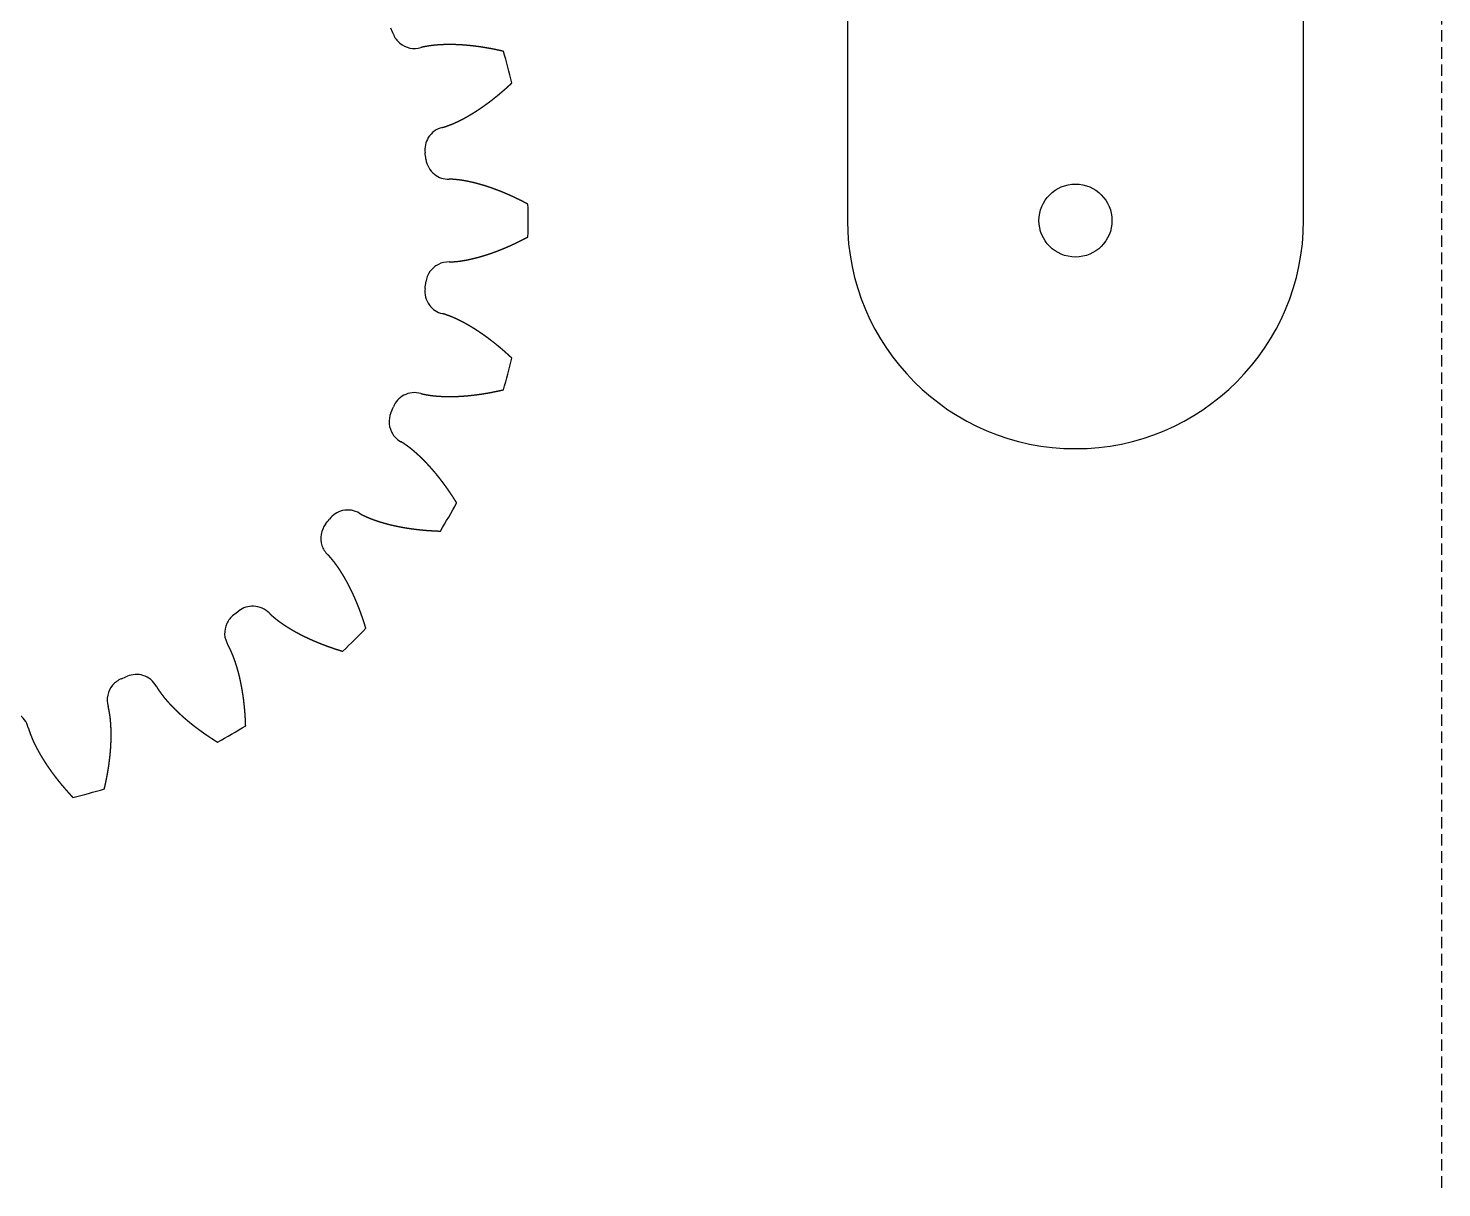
# Model space of a CAD drawing. Header units: millimetres. Extents: x -59 to 192, y -42 to 195.
# Drawn here: x 4.1 to 66.1, y -42.4 to 8.4 of the extents above; entities that cross this region are included whole.
import ezdxf

# ---------------------------------------------------------------- set-up
doc = ezdxf.new("R2010")
doc.units = ezdxf.units.MM
doc.linetypes.add('DASHED', pattern=[0.75, 0.5, -0.25])
doc.layers.get('0').update_dxf_attribs({"linetype": 'CONTINUOUS'})

msp = doc.modelspace()

# ---------------------------------------------------------------- linework, layer by layer
at = {"linetype": 'DASHED'}
msp.add_line((66.059, -42.405), (66.059, 105), dxfattribs=at)
msp.add_lwpolyline([(40, 44.105), (40, 0, 1), (60, 0), (60, 50, 0.131652)], format="xyb")
msp.add_circle((50, 0), 1.6)
for radius, start, end in [(21.686, 22.12261, 22.87739), (26, 13.42315, 16.57685), (21.686, 7.12261, 7.87739), (26, -1.57685, 1.57685), (21.686, 352.12261, 352.87739), (26, 343.42315, 346.57685), (21.686, 337.12261, 337.87739), (26, 328.42315, 331.57685), (21.686, 322.12261, 322.87739), (21.686, 307.12261, 307.87739), (26, 313.42315, 316.57685), (21.686, 292.12261, 292.87739), (26, 298.42315, 301.57685), (26, 283.42315, 286.57685)]:
    msp.add_arc((0, 0), radius, start, end)
for points in [[(20.089, 8.167), (20.151, 8.015), (20.35, 7.743), (20.806, 7.524), (21.142, 7.538), (21.299, 7.584)], [(22.537, -1.813), (22.373, -1.809), (22.044, -1.883), (21.661, -2.212), (21.539, -2.527), (21.519, -2.689)], [(19.98, -8.431), (19.917, -8.581), (19.865, -8.914), (20.032, -9.392), (20.28, -9.62), (20.424, -9.698)], [(17.117, -13.315), (17.017, -13.444), (16.881, -13.752), (16.919, -14.256), (17.099, -14.541), (17.218, -14.654)], [(13.088, -17.291), (12.958, -17.39), (12.746, -17.653), (12.652, -18.149), (12.753, -18.471), (12.839, -18.611)], [(8.167, -20.089), (8.015, -20.151), (7.743, -20.35), (7.524, -20.806), (7.538, -21.142), (7.584, -21.299)]]:
    msp.add_open_spline(points, degree=3)
for points, degree, knots in [([(24.919, 7.418), (24.909, 7.42), (24.887, 7.425), (24.855, 7.433), (24.811, 7.443), (24.757, 7.455), (24.703, 7.467), (24.649, 7.478), (24.595, 7.49), (24.541, 7.501), (24.487, 7.512), (24.433, 7.522), (24.38, 7.533), (24.326, 7.543), (24.272, 7.553), (24.218, 7.562), (24.164, 7.571), (24.11, 7.58), (24.057, 7.589), (24.003, 7.598), (23.949, 7.606), (23.896, 7.614), (23.842, 7.621), (23.788, 7.629), (23.735, 7.636), (23.681, 7.643), (23.628, 7.649), (23.574, 7.656), (23.521, 7.662), (23.468, 7.667), (23.414, 7.673), (23.361, 7.678), (23.308, 7.682), (23.255, 7.687), (23.202, 7.691), (23.148, 7.695), (23.095, 7.699), (23.042, 7.702), (22.99, 7.705), (22.937, 7.707), (22.884, 7.71), (22.831, 7.712), (22.778, 7.713), (22.726, 7.715), (22.673, 7.716), (22.621, 7.716), (22.568, 7.717), (22.516, 7.716), (22.464, 7.716), (22.412, 7.715), (22.36, 7.714), (22.308, 7.713), (22.256, 7.711), (22.204, 7.708), (22.152, 7.705), (22.101, 7.702), (22.049, 7.699), (21.998, 7.695), (21.946, 7.691), (21.895, 7.686), (21.844, 7.681), (21.793, 7.675), (21.742, 7.668), (21.692, 7.661), (21.641, 7.653), (21.591, 7.645), (21.541, 7.636), (21.491, 7.627), (21.441, 7.618), (21.392, 7.608), (21.354, 7.599), (21.326, 7.592), (21.308, 7.587), (21.299, 7.584)], 5, [-1, -1, -1, -1, -1, -1, -0.9857143, -0.9714286, -0.9571429, -0.9428571, -0.9285714, -0.9142857, -0.9, -0.8857143, -0.8714286, -0.8571429, -0.8428571, -0.8285714, -0.8142857, -0.8, -0.7857143, -0.7714286, -0.7571429, -0.7428571, -0.7285714, -0.7142857, -0.7, -0.6857143, -0.6714286, -0.6571429, -0.6428571, -0.6285714, -0.6142857, -0.6, -0.5857143, -0.5714286, -0.5571429, -0.5428571, -0.5285714, -0.5142857, -0.5, -0.4857143, -0.4714286, -0.4571429, -0.4428571, -0.4285714, -0.4142857, -0.4, -0.3857143, -0.3714286, -0.3571429, -0.3428571, -0.3285714, -0.3142857, -0.3, -0.2857143, -0.2714286, -0.2571429, -0.2428571, -0.2285714, -0.2142857, -0.2, -0.1857143, -0.1714286, -0.1571429, -0.1428571, -0.1285714, -0.1142857, -0.1, -0.0857143, -0.0714286, -0.0571429, -0.0428571, -0.0285714, -0.016049, -0.016049, -0.016049, -0.016049, -0.016049, -0.016049]), ([(22.238, 4.081), (22.247, 4.084), (22.265, 4.088), (22.293, 4.096), (22.33, 4.107), (22.377, 4.123), (22.425, 4.14), (22.473, 4.157), (22.521, 4.175), (22.568, 4.193), (22.616, 4.211), (22.663, 4.23), (22.711, 4.25), (22.758, 4.27), (22.805, 4.291), (22.851, 4.313), (22.898, 4.335), (22.944, 4.357), (22.991, 4.38), (23.037, 4.403), (23.083, 4.426), (23.129, 4.45), (23.175, 4.474), (23.221, 4.499), (23.267, 4.524), (23.312, 4.55), (23.358, 4.575), (23.403, 4.602), (23.448, 4.628), (23.493, 4.655), (23.539, 4.682), (23.583, 4.709), (23.628, 4.737), (23.673, 4.765), (23.717, 4.794), (23.762, 4.822), (23.806, 4.851), (23.851, 4.881), (23.895, 4.91), (23.939, 4.94), (23.983, 4.97), (24.026, 5.001), (24.07, 5.032), (24.114, 5.063), (24.157, 5.094), (24.201, 5.125), (24.244, 5.157), (24.287, 5.189), (24.33, 5.222), (24.373, 5.255), (24.416, 5.287), (24.459, 5.321), (24.501, 5.354), (24.544, 5.388), (24.586, 5.422), (24.628, 5.456), (24.67, 5.49), (24.713, 5.525), (24.754, 5.56), (24.796, 5.595), (24.838, 5.631), (24.88, 5.666), (24.921, 5.702), (24.963, 5.738), (25.004, 5.775), (25.045, 5.811), (25.086, 5.848), (25.127, 5.885), (25.168, 5.922), (25.209, 5.96), (25.241, 5.99), (25.265, 6.013), (25.282, 6.028), (25.29, 6.036)], 5, [0.016049, 0.016049, 0.016049, 0.016049, 0.016049, 0.016049, 0.0285714, 0.0428571, 0.0571429, 0.0714286, 0.0857143, 0.1, 0.1142857, 0.1285714, 0.1428571, 0.1571429, 0.1714286, 0.1857143, 0.2, 0.2142857, 0.2285714, 0.2428571, 0.2571429, 0.2714286, 0.2857143, 0.3, 0.3142857, 0.3285714, 0.3428571, 0.3571429, 0.3714286, 0.3857143, 0.4, 0.4142857, 0.4285714, 0.4428571, 0.4571429, 0.4714286, 0.4857143, 0.5, 0.5142857, 0.5285714, 0.5428571, 0.5571429, 0.5714286, 0.5857143, 0.6, 0.6142857, 0.6285714, 0.6428571, 0.6571429, 0.6714286, 0.6857143, 0.7, 0.7142857, 0.7285714, 0.7428571, 0.7571429, 0.7714286, 0.7857143, 0.8, 0.8142857, 0.8285714, 0.8428571, 0.8571429, 0.8714286, 0.8857143, 0.9, 0.9142857, 0.9285714, 0.9428571, 0.9571429, 0.9714286, 0.9857143, 1, 1, 1, 1, 1, 1]), ([(22.238, 4.081), (22.111, 4.051), (21.992, 3.996), (21.781, 3.844), (21.691, 3.747), (21.561, 3.538), (21.518, 3.43), (21.47, 3.204), (21.465, 3.087), (21.481, 2.972)], 3, [0, 0, 0, 0, 0.0390644, 0.0390644, 0.0781289, 0.0781289, 0.1128768, 0.1128768, 0.1476246, 0.1476246, 0.1476246, 0.1476246]), ([(21.519, 2.689), (21.535, 2.56), (21.576, 2.435), (21.704, 2.208), (21.79, 2.108), (21.983, 1.956), (22.085, 1.901), (22.305, 1.827), (22.421, 1.81), (22.537, 1.813)], 3, [0, 0, 0, 0, 0.0390644, 0.0390644, 0.0781289, 0.0781289, 0.1128768, 0.1128768, 0.1476246, 0.1476246, 0.1476246, 0.1476246]), ([(25.99, 0.715), (25.98, 0.721), (25.961, 0.731), (25.931, 0.747), (25.892, 0.768), (25.843, 0.793), (25.794, 0.819), (25.745, 0.844), (25.696, 0.869), (25.646, 0.894), (25.597, 0.918), (25.548, 0.942), (25.498, 0.966), (25.449, 0.99), (25.4, 1.013), (25.35, 1.036), (25.3, 1.059), (25.251, 1.082), (25.201, 1.104), (25.152, 1.126), (25.102, 1.148), (25.052, 1.17), (25.002, 1.191), (24.952, 1.212), (24.902, 1.233), (24.853, 1.253), (24.803, 1.273), (24.753, 1.293), (24.703, 1.313), (24.652, 1.332), (24.602, 1.351), (24.552, 1.37), (24.502, 1.388), (24.452, 1.406), (24.402, 1.424), (24.351, 1.442), (24.301, 1.459), (24.251, 1.476), (24.2, 1.492), (24.15, 1.508), (24.1, 1.524), (24.049, 1.54), (23.999, 1.555), (23.948, 1.57), (23.898, 1.584), (23.847, 1.599), (23.797, 1.612), (23.746, 1.626), (23.695, 1.639), (23.645, 1.652), (23.594, 1.664), (23.544, 1.676), (23.493, 1.688), (23.442, 1.699), (23.392, 1.71), (23.341, 1.72), (23.29, 1.73), (23.24, 1.739), (23.189, 1.748), (23.138, 1.757), (23.087, 1.765), (23.037, 1.773), (22.986, 1.779), (22.935, 1.786), (22.885, 1.791), (22.834, 1.796), (22.783, 1.801), (22.733, 1.805), (22.682, 1.809), (22.633, 1.812), (22.593, 1.814), (22.564, 1.814), (22.545, 1.813), (22.537, 1.813)], 5, [-1, -1, -1, -1, -1, -1, -0.9857143, -0.9714286, -0.9571429, -0.9428571, -0.9285714, -0.9142857, -0.9, -0.8857143, -0.8714286, -0.8571429, -0.8428571, -0.8285714, -0.8142857, -0.8, -0.7857143, -0.7714286, -0.7571429, -0.7428571, -0.7285714, -0.7142857, -0.7, -0.6857143, -0.6714286, -0.6571429, -0.6428571, -0.6285714, -0.6142857, -0.6, -0.5857143, -0.5714286, -0.5571429, -0.5428571, -0.5285714, -0.5142857, -0.5, -0.4857143, -0.4714286, -0.4571429, -0.4428571, -0.4285714, -0.4142857, -0.4, -0.3857143, -0.3714286, -0.3571429, -0.3428571, -0.3285714, -0.3142857, -0.3, -0.2857143, -0.2714286, -0.2571429, -0.2428571, -0.2285714, -0.2142857, -0.2, -0.1857143, -0.1714286, -0.1571429, -0.1428571, -0.1285714, -0.1142857, -0.1, -0.0857143, -0.0714286, -0.0571429, -0.0428571, -0.0285714, -0.016049, -0.016049, -0.016049, -0.016049, -0.016049, -0.016049]), ([(22.537, -1.813), (22.545, -1.813), (22.564, -1.814), (22.593, -1.814), (22.633, -1.812), (22.682, -1.809), (22.733, -1.805), (22.783, -1.801), (22.834, -1.796), (22.885, -1.791), (22.935, -1.786), (22.986, -1.779), (23.037, -1.773), (23.087, -1.765), (23.138, -1.757), (23.189, -1.748), (23.24, -1.739), (23.29, -1.73), (23.341, -1.72), (23.392, -1.71), (23.442, -1.699), (23.493, -1.688), (23.544, -1.676), (23.594, -1.664), (23.645, -1.652), (23.695, -1.639), (23.746, -1.626), (23.797, -1.612), (23.847, -1.599), (23.898, -1.584), (23.948, -1.57), (23.999, -1.555), (24.049, -1.54), (24.1, -1.524), (24.15, -1.508), (24.2, -1.492), (24.251, -1.476), (24.301, -1.459), (24.351, -1.442), (24.402, -1.424), (24.452, -1.406), (24.502, -1.388), (24.552, -1.37), (24.602, -1.351), (24.652, -1.332), (24.703, -1.313), (24.753, -1.293), (24.803, -1.273), (24.853, -1.253), (24.902, -1.233), (24.952, -1.212), (25.002, -1.191), (25.052, -1.17), (25.102, -1.148), (25.152, -1.126), (25.201, -1.104), (25.251, -1.082), (25.3, -1.059), (25.35, -1.036), (25.4, -1.013), (25.449, -0.99), (25.498, -0.966), (25.548, -0.942), (25.597, -0.918), (25.646, -0.894), (25.696, -0.869), (25.745, -0.844), (25.794, -0.819), (25.843, -0.793), (25.892, -0.768), (25.931, -0.747), (25.961, -0.731), (25.98, -0.721), (25.99, -0.715)], 5, [0.016049, 0.016049, 0.016049, 0.016049, 0.016049, 0.016049, 0.0285714, 0.0428571, 0.0571429, 0.0714286, 0.0857143, 0.1, 0.1142857, 0.1285714, 0.1428571, 0.1571429, 0.1714286, 0.1857143, 0.2, 0.2142857, 0.2285714, 0.2428571, 0.2571429, 0.2714286, 0.2857143, 0.3, 0.3142857, 0.3285714, 0.3428571, 0.3571429, 0.3714286, 0.3857143, 0.4, 0.4142857, 0.4285714, 0.4428571, 0.4571429, 0.4714286, 0.4857143, 0.5, 0.5142857, 0.5285714, 0.5428571, 0.5571429, 0.5714286, 0.5857143, 0.6, 0.6142857, 0.6285714, 0.6428571, 0.6571429, 0.6714286, 0.6857143, 0.7, 0.7142857, 0.7285714, 0.7428571, 0.7571429, 0.7714286, 0.7857143, 0.8, 0.8142857, 0.8285714, 0.8428571, 0.8571429, 0.8714286, 0.8857143, 0.9, 0.9142857, 0.9285714, 0.9428571, 0.9571429, 0.9714286, 0.9857143, 1, 1, 1, 1, 1, 1]), ([(21.481, -2.972), (21.464, -3.101), (21.471, -3.232), (21.536, -3.485), (21.593, -3.603), (21.74, -3.8), (21.825, -3.88), (22.018, -4.008), (22.125, -4.054), (22.238, -4.081)], 3, [0, 0, 0, 0, 0.0390644, 0.0390644, 0.0781289, 0.0781289, 0.1128768, 0.1128768, 0.1476246, 0.1476246, 0.1476246, 0.1476246]), ([(25.29, -6.036), (25.282, -6.028), (25.265, -6.013), (25.241, -5.99), (25.209, -5.96), (25.168, -5.922), (25.127, -5.885), (25.086, -5.848), (25.045, -5.811), (25.004, -5.775), (24.963, -5.738), (24.921, -5.702), (24.88, -5.666), (24.838, -5.631), (24.796, -5.595), (24.754, -5.56), (24.713, -5.525), (24.67, -5.49), (24.628, -5.456), (24.586, -5.422), (24.544, -5.388), (24.501, -5.354), (24.459, -5.321), (24.416, -5.287), (24.373, -5.255), (24.33, -5.222), (24.287, -5.189), (24.244, -5.157), (24.201, -5.125), (24.157, -5.094), (24.114, -5.063), (24.07, -5.032), (24.026, -5.001), (23.983, -4.97), (23.939, -4.94), (23.895, -4.91), (23.851, -4.881), (23.806, -4.851), (23.762, -4.822), (23.717, -4.794), (23.673, -4.765), (23.628, -4.737), (23.583, -4.709), (23.539, -4.682), (23.493, -4.655), (23.448, -4.628), (23.403, -4.602), (23.358, -4.575), (23.312, -4.55), (23.267, -4.524), (23.221, -4.499), (23.175, -4.474), (23.129, -4.45), (23.083, -4.426), (23.037, -4.403), (22.991, -4.38), (22.944, -4.357), (22.898, -4.335), (22.851, -4.313), (22.805, -4.291), (22.758, -4.27), (22.711, -4.25), (22.663, -4.23), (22.616, -4.211), (22.568, -4.193), (22.521, -4.175), (22.473, -4.157), (22.425, -4.14), (22.377, -4.123), (22.33, -4.107), (22.293, -4.096), (22.265, -4.088), (22.247, -4.084), (22.238, -4.081)], 5, [-1, -1, -1, -1, -1, -1, -0.9857143, -0.9714286, -0.9571429, -0.9428571, -0.9285714, -0.9142857, -0.9, -0.8857143, -0.8714286, -0.8571429, -0.8428571, -0.8285714, -0.8142857, -0.8, -0.7857143, -0.7714286, -0.7571429, -0.7428571, -0.7285714, -0.7142857, -0.7, -0.6857143, -0.6714286, -0.6571429, -0.6428571, -0.6285714, -0.6142857, -0.6, -0.5857143, -0.5714286, -0.5571429, -0.5428571, -0.5285714, -0.5142857, -0.5, -0.4857143, -0.4714286, -0.4571429, -0.4428571, -0.4285714, -0.4142857, -0.4, -0.3857143, -0.3714286, -0.3571429, -0.3428571, -0.3285714, -0.3142857, -0.3, -0.2857143, -0.2714286, -0.2571429, -0.2428571, -0.2285714, -0.2142857, -0.2, -0.1857143, -0.1714286, -0.1571429, -0.1428571, -0.1285714, -0.1142857, -0.1, -0.0857143, -0.0714286, -0.0571429, -0.0428571, -0.0285714, -0.016049, -0.016049, -0.016049, -0.016049, -0.016049, -0.016049]), ([(21.299, -7.584), (21.308, -7.587), (21.326, -7.592), (21.354, -7.599), (21.392, -7.608), (21.441, -7.618), (21.491, -7.627), (21.541, -7.636), (21.591, -7.645), (21.641, -7.653), (21.692, -7.661), (21.742, -7.668), (21.793, -7.675), (21.844, -7.681), (21.895, -7.686), (21.946, -7.691), (21.998, -7.695), (22.049, -7.699), (22.101, -7.702), (22.152, -7.705), (22.204, -7.708), (22.256, -7.711), (22.308, -7.713), (22.36, -7.714), (22.412, -7.715), (22.464, -7.716), (22.516, -7.716), (22.568, -7.717), (22.621, -7.716), (22.673, -7.716), (22.726, -7.715), (22.778, -7.713), (22.831, -7.712), (22.884, -7.71), (22.937, -7.707), (22.99, -7.705), (23.042, -7.702), (23.095, -7.699), (23.148, -7.695), (23.202, -7.691), (23.255, -7.687), (23.308, -7.682), (23.361, -7.678), (23.414, -7.673), (23.468, -7.667), (23.521, -7.662), (23.574, -7.656), (23.628, -7.649), (23.681, -7.643), (23.735, -7.636), (23.788, -7.629), (23.842, -7.621), (23.896, -7.614), (23.949, -7.606), (24.003, -7.598), (24.057, -7.589), (24.11, -7.58), (24.164, -7.571), (24.218, -7.562), (24.272, -7.553), (24.326, -7.543), (24.38, -7.533), (24.433, -7.522), (24.487, -7.512), (24.541, -7.501), (24.595, -7.49), (24.649, -7.478), (24.703, -7.467), (24.757, -7.455), (24.811, -7.443), (24.855, -7.433), (24.887, -7.425), (24.909, -7.42), (24.919, -7.418)], 5, [0.016049, 0.016049, 0.016049, 0.016049, 0.016049, 0.016049, 0.0285714, 0.0428571, 0.0571429, 0.0714286, 0.0857143, 0.1, 0.1142857, 0.1285714, 0.1428571, 0.1571429, 0.1714286, 0.1857143, 0.2, 0.2142857, 0.2285714, 0.2428571, 0.2571429, 0.2714286, 0.2857143, 0.3, 0.3142857, 0.3285714, 0.3428571, 0.3571429, 0.3714286, 0.3857143, 0.4, 0.4142857, 0.4285714, 0.4428571, 0.4571429, 0.4714286, 0.4857143, 0.5, 0.5142857, 0.5285714, 0.5428571, 0.5571429, 0.5714286, 0.5857143, 0.6, 0.6142857, 0.6285714, 0.6428571, 0.6571429, 0.6714286, 0.6857143, 0.7, 0.7142857, 0.7285714, 0.7428571, 0.7571429, 0.7714286, 0.7857143, 0.8, 0.8142857, 0.8285714, 0.8428571, 0.8571429, 0.8714286, 0.8857143, 0.9, 0.9142857, 0.9285714, 0.9428571, 0.9571429, 0.9714286, 0.9857143, 1, 1, 1, 1, 1, 1]), ([(21.299, -7.584), (21.174, -7.547), (21.044, -7.535), (20.784, -7.562), (20.659, -7.6), (20.442, -7.716), (20.35, -7.788), (20.195, -7.961), (20.133, -8.059), (20.089, -8.167)], 3, [0, 0, 0, 0, 0.0390644, 0.0390644, 0.0781289, 0.0781289, 0.1128768, 0.1128768, 0.1476246, 0.1476246, 0.1476246, 0.1476246]), ([(22.866, -12.375), (22.86, -12.366), (22.848, -12.347), (22.831, -12.319), (22.807, -12.281), (22.778, -12.235), (22.748, -12.188), (22.718, -12.142), (22.688, -12.095), (22.657, -12.049), (22.627, -12.004), (22.596, -11.958), (22.565, -11.913), (22.534, -11.867), (22.503, -11.822), (22.472, -11.777), (22.44, -11.733), (22.409, -11.688), (22.377, -11.644), (22.345, -11.6), (22.313, -11.557), (22.281, -11.513), (22.248, -11.47), (22.215, -11.427), (22.183, -11.384), (22.15, -11.341), (22.116, -11.299), (22.083, -11.256), (22.049, -11.214), (22.016, -11.173), (21.982, -11.131), (21.948, -11.09), (21.913, -11.049), (21.879, -11.008), (21.844, -10.968), (21.81, -10.927), (21.775, -10.887), (21.74, -10.847), (21.704, -10.808), (21.669, -10.769), (21.633, -10.73), (21.597, -10.691), (21.561, -10.653), (21.525, -10.615), (21.488, -10.577), (21.452, -10.539), (21.415, -10.502), (21.378, -10.465), (21.34, -10.428), (21.303, -10.392), (21.265, -10.356), (21.227, -10.32), (21.189, -10.285), (21.151, -10.25), (21.113, -10.215), (21.074, -10.181), (21.035, -10.147), (20.996, -10.114), (20.956, -10.08), (20.917, -10.047), (20.877, -10.015), (20.837, -9.983), (20.796, -9.952), (20.755, -9.921), (20.714, -9.891), (20.673, -9.861), (20.631, -9.832), (20.59, -9.803), (20.548, -9.774), (20.507, -9.747), (20.473, -9.726), (20.448, -9.711), (20.432, -9.702), (20.424, -9.698)], 5, [-1, -1, -1, -1, -1, -1, -0.9857143, -0.9714286, -0.9571429, -0.9428571, -0.9285714, -0.9142857, -0.9, -0.8857143, -0.8714286, -0.8571429, -0.8428571, -0.8285714, -0.8142857, -0.8, -0.7857143, -0.7714286, -0.7571429, -0.7428571, -0.7285714, -0.7142857, -0.7, -0.6857143, -0.6714286, -0.6571429, -0.6428571, -0.6285714, -0.6142857, -0.6, -0.5857143, -0.5714286, -0.5571429, -0.5428571, -0.5285714, -0.5142857, -0.5, -0.4857143, -0.4714286, -0.4571429, -0.4428571, -0.4285714, -0.4142857, -0.4, -0.3857143, -0.3714286, -0.3571429, -0.3428571, -0.3285714, -0.3142857, -0.3, -0.2857143, -0.2714286, -0.2571429, -0.2428571, -0.2285714, -0.2142857, -0.2, -0.1857143, -0.1714286, -0.1571429, -0.1428571, -0.1285714, -0.1142857, -0.1, -0.0857143, -0.0714286, -0.0571429, -0.0428571, -0.0285714, -0.016049, -0.016049, -0.016049, -0.016049, -0.016049, -0.016049]), ([(18.611, -12.839), (18.5, -12.771), (18.376, -12.725), (18.119, -12.684), (17.988, -12.688), (17.748, -12.744), (17.641, -12.79), (17.447, -12.916), (17.361, -12.996), (17.291, -13.088)], 3, [0, 0, 0, 0, 0.0390644, 0.0390644, 0.0781289, 0.0781289, 0.1128768, 0.1128768, 0.1476246, 0.1476246, 0.1476246, 0.1476246]), ([(18.611, -12.839), (18.618, -12.843), (18.634, -12.853), (18.66, -12.867), (18.694, -12.886), (18.738, -12.908), (18.784, -12.93), (18.83, -12.951), (18.877, -12.973), (18.923, -12.993), (18.97, -13.014), (19.017, -13.034), (19.064, -13.054), (19.112, -13.072), (19.16, -13.091), (19.208, -13.109), (19.256, -13.126), (19.305, -13.143), (19.354, -13.16), (19.403, -13.176), (19.452, -13.192), (19.502, -13.208), (19.551, -13.223), (19.601, -13.238), (19.651, -13.253), (19.701, -13.267), (19.752, -13.281), (19.802, -13.295), (19.853, -13.308), (19.904, -13.321), (19.955, -13.334), (20.006, -13.346), (20.057, -13.358), (20.109, -13.37), (20.16, -13.381), (20.212, -13.392), (20.264, -13.403), (20.316, -13.414), (20.368, -13.424), (20.42, -13.434), (20.473, -13.444), (20.525, -13.453), (20.578, -13.462), (20.631, -13.471), (20.684, -13.48), (20.737, -13.488), (20.79, -13.496), (20.843, -13.504), (20.896, -13.512), (20.95, -13.519), (21.003, -13.526), (21.057, -13.533), (21.111, -13.539), (21.165, -13.545), (21.219, -13.551), (21.273, -13.557), (21.327, -13.562), (21.381, -13.568), (21.436, -13.573), (21.49, -13.577), (21.545, -13.582), (21.599, -13.586), (21.654, -13.59), (21.709, -13.594), (21.764, -13.597), (21.819, -13.6), (21.874, -13.603), (21.929, -13.606), (21.984, -13.609), (22.039, -13.611), (22.084, -13.613), (22.117, -13.614), (22.139, -13.614), (22.15, -13.615)], 5, [0.016049, 0.016049, 0.016049, 0.016049, 0.016049, 0.016049, 0.0285714, 0.0428571, 0.0571429, 0.0714286, 0.0857143, 0.1, 0.1142857, 0.1285714, 0.1428571, 0.1571429, 0.1714286, 0.1857143, 0.2, 0.2142857, 0.2285714, 0.2428571, 0.2571429, 0.2714286, 0.2857143, 0.3, 0.3142857, 0.3285714, 0.3428571, 0.3571429, 0.3714286, 0.3857143, 0.4, 0.4142857, 0.4285714, 0.4428571, 0.4571429, 0.4714286, 0.4857143, 0.5, 0.5142857, 0.5285714, 0.5428571, 0.5571429, 0.5714286, 0.5857143, 0.6, 0.6142857, 0.6285714, 0.6428571, 0.6571429, 0.6714286, 0.6857143, 0.7, 0.7142857, 0.7285714, 0.7428571, 0.7571429, 0.7714286, 0.7857143, 0.8, 0.8142857, 0.8285714, 0.8428571, 0.8571429, 0.8714286, 0.8857143, 0.9, 0.9142857, 0.9285714, 0.9428571, 0.9571429, 0.9714286, 0.9857143, 1, 1, 1, 1, 1, 1]), ([(18.884, -17.872), (18.881, -17.861), (18.874, -17.84), (18.864, -17.808), (18.851, -17.766), (18.835, -17.713), (18.818, -17.66), (18.801, -17.608), (18.784, -17.555), (18.767, -17.503), (18.749, -17.451), (18.731, -17.399), (18.713, -17.347), (18.695, -17.295), (18.677, -17.244), (18.658, -17.192), (18.639, -17.141), (18.62, -17.09), (18.601, -17.039), (18.581, -16.988), (18.562, -16.938), (18.542, -16.887), (18.521, -16.837), (18.501, -16.787), (18.48, -16.737), (18.46, -16.687), (18.438, -16.638), (18.417, -16.588), (18.396, -16.539), (18.374, -16.49), (18.352, -16.441), (18.33, -16.392), (18.307, -16.344), (18.284, -16.296), (18.261, -16.248), (18.238, -16.2), (18.215, -16.152), (18.191, -16.104), (18.167, -16.057), (18.143, -16.01), (18.119, -15.963), (18.094, -15.917), (18.069, -15.87), (18.044, -15.824), (18.019, -15.778), (17.993, -15.732), (17.967, -15.687), (17.941, -15.641), (17.914, -15.596), (17.887, -15.551), (17.86, -15.507), (17.833, -15.463), (17.805, -15.419), (17.777, -15.375), (17.749, -15.332), (17.721, -15.288), (17.692, -15.246), (17.663, -15.203), (17.633, -15.161), (17.604, -15.119), (17.573, -15.077), (17.543, -15.036), (17.512, -14.995), (17.48, -14.955), (17.448, -14.915), (17.416, -14.876), (17.384, -14.837), (17.351, -14.798), (17.318, -14.759), (17.285, -14.722), (17.258, -14.694), (17.238, -14.673), (17.224, -14.66), (17.218, -14.654)], 5, [-1, -1, -1, -1, -1, -1, -0.9857143, -0.9714286, -0.9571429, -0.9428571, -0.9285714, -0.9142857, -0.9, -0.8857143, -0.8714286, -0.8571429, -0.8428571, -0.8285714, -0.8142857, -0.8, -0.7857143, -0.7714286, -0.7571429, -0.7428571, -0.7285714, -0.7142857, -0.7, -0.6857143, -0.6714286, -0.6571429, -0.6428571, -0.6285714, -0.6142857, -0.6, -0.5857143, -0.5714286, -0.5571429, -0.5428571, -0.5285714, -0.5142857, -0.5, -0.4857143, -0.4714286, -0.4571429, -0.4428571, -0.4285714, -0.4142857, -0.4, -0.3857143, -0.3714286, -0.3571429, -0.3428571, -0.3285714, -0.3142857, -0.3, -0.2857143, -0.2714286, -0.2571429, -0.2428571, -0.2285714, -0.2142857, -0.2, -0.1857143, -0.1714286, -0.1571429, -0.1428571, -0.1285714, -0.1142857, -0.1, -0.0857143, -0.0714286, -0.0571429, -0.0428571, -0.0285714, -0.016049, -0.016049, -0.016049, -0.016049, -0.016049, -0.016049]), ([(14.654, -17.218), (14.564, -17.123), (14.457, -17.047), (14.219, -16.941), (14.091, -16.911), (13.845, -16.903), (13.729, -16.92), (13.509, -16.992), (13.406, -17.046), (13.315, -17.117)], 3, [0, 0, 0, 0, 0.0390644, 0.0390644, 0.0781289, 0.0781289, 0.1128768, 0.1128768, 0.1476246, 0.1476246, 0.1476246, 0.1476246]), ([(14.654, -17.218), (14.66, -17.224), (14.673, -17.238), (14.694, -17.258), (14.722, -17.285), (14.759, -17.318), (14.798, -17.351), (14.837, -17.384), (14.876, -17.416), (14.915, -17.448), (14.955, -17.48), (14.995, -17.512), (15.036, -17.543), (15.077, -17.573), (15.119, -17.604), (15.161, -17.633), (15.203, -17.663), (15.246, -17.692), (15.288, -17.721), (15.332, -17.749), (15.375, -17.777), (15.419, -17.805), (15.463, -17.833), (15.507, -17.86), (15.551, -17.887), (15.596, -17.914), (15.641, -17.941), (15.687, -17.967), (15.732, -17.993), (15.778, -18.019), (15.824, -18.044), (15.87, -18.069), (15.917, -18.094), (15.963, -18.119), (16.01, -18.143), (16.057, -18.167), (16.104, -18.191), (16.152, -18.215), (16.2, -18.238), (16.248, -18.261), (16.296, -18.284), (16.344, -18.307), (16.392, -18.33), (16.441, -18.352), (16.49, -18.374), (16.539, -18.396), (16.588, -18.417), (16.638, -18.438), (16.687, -18.46), (16.737, -18.48), (16.787, -18.501), (16.837, -18.521), (16.887, -18.542), (16.938, -18.562), (16.988, -18.581), (17.039, -18.601), (17.09, -18.62), (17.141, -18.639), (17.192, -18.658), (17.244, -18.677), (17.295, -18.695), (17.347, -18.713), (17.399, -18.731), (17.451, -18.749), (17.503, -18.767), (17.555, -18.784), (17.608, -18.801), (17.66, -18.818), (17.713, -18.835), (17.766, -18.851), (17.808, -18.864), (17.84, -18.874), (17.861, -18.881), (17.872, -18.884)], 5, [0.016049, 0.016049, 0.016049, 0.016049, 0.016049, 0.016049, 0.0285714, 0.0428571, 0.0571429, 0.0714286, 0.0857143, 0.1, 0.1142857, 0.1285714, 0.1428571, 0.1571429, 0.1714286, 0.1857143, 0.2, 0.2142857, 0.2285714, 0.2428571, 0.2571429, 0.2714286, 0.2857143, 0.3, 0.3142857, 0.3285714, 0.3428571, 0.3571429, 0.3714286, 0.3857143, 0.4, 0.4142857, 0.4285714, 0.4428571, 0.4571429, 0.4714286, 0.4857143, 0.5, 0.5142857, 0.5285714, 0.5428571, 0.5571429, 0.5714286, 0.5857143, 0.6, 0.6142857, 0.6285714, 0.6428571, 0.6571429, 0.6714286, 0.6857143, 0.7, 0.7142857, 0.7285714, 0.7428571, 0.7571429, 0.7714286, 0.7857143, 0.8, 0.8142857, 0.8285714, 0.8428571, 0.8571429, 0.8714286, 0.8857143, 0.9, 0.9142857, 0.9285714, 0.9428571, 0.9571429, 0.9714286, 0.9857143, 1, 1, 1, 1, 1, 1]), ([(13.615, -22.15), (13.614, -22.139), (13.614, -22.117), (13.613, -22.084), (13.611, -22.039), (13.609, -21.984), (13.606, -21.929), (13.603, -21.874), (13.6, -21.819), (13.597, -21.764), (13.594, -21.709), (13.59, -21.654), (13.586, -21.599), (13.582, -21.545), (13.577, -21.49), (13.573, -21.436), (13.568, -21.381), (13.562, -21.327), (13.557, -21.273), (13.551, -21.219), (13.545, -21.165), (13.539, -21.111), (13.533, -21.057), (13.526, -21.003), (13.519, -20.95), (13.512, -20.896), (13.504, -20.843), (13.496, -20.79), (13.488, -20.737), (13.48, -20.684), (13.471, -20.631), (13.462, -20.578), (13.453, -20.525), (13.444, -20.473), (13.434, -20.42), (13.424, -20.368), (13.414, -20.316), (13.403, -20.264), (13.392, -20.212), (13.381, -20.16), (13.37, -20.109), (13.358, -20.057), (13.346, -20.006), (13.334, -19.955), (13.321, -19.904), (13.308, -19.853), (13.295, -19.802), (13.281, -19.752), (13.267, -19.701), (13.253, -19.651), (13.238, -19.601), (13.223, -19.551), (13.208, -19.502), (13.192, -19.452), (13.176, -19.403), (13.16, -19.354), (13.143, -19.305), (13.126, -19.256), (13.109, -19.208), (13.091, -19.16), (13.072, -19.112), (13.054, -19.064), (13.034, -19.017), (13.014, -18.97), (12.993, -18.923), (12.973, -18.877), (12.951, -18.83), (12.93, -18.784), (12.908, -18.738), (12.886, -18.694), (12.867, -18.66), (12.853, -18.634), (12.843, -18.618), (12.839, -18.611)], 5, [-1, -1, -1, -1, -1, -1, -0.9857143, -0.9714286, -0.9571429, -0.9428571, -0.9285714, -0.9142857, -0.9, -0.8857143, -0.8714286, -0.8571429, -0.8428571, -0.8285714, -0.8142857, -0.8, -0.7857143, -0.7714286, -0.7571429, -0.7428571, -0.7285714, -0.7142857, -0.7, -0.6857143, -0.6714286, -0.6571429, -0.6428571, -0.6285714, -0.6142857, -0.6, -0.5857143, -0.5714286, -0.5571429, -0.5428571, -0.5285714, -0.5142857, -0.5, -0.4857143, -0.4714286, -0.4571429, -0.4428571, -0.4285714, -0.4142857, -0.4, -0.3857143, -0.3714286, -0.3571429, -0.3428571, -0.3285714, -0.3142857, -0.3, -0.2857143, -0.2714286, -0.2571429, -0.2428571, -0.2285714, -0.2142857, -0.2, -0.1857143, -0.1714286, -0.1571429, -0.1428571, -0.1285714, -0.1142857, -0.1, -0.0857143, -0.0714286, -0.0571429, -0.0428571, -0.0285714, -0.016049, -0.016049, -0.016049, -0.016049, -0.016049, -0.016049]), ([(9.698, -20.424), (9.636, -20.309), (9.552, -20.208), (9.35, -20.044), (9.234, -19.982), (8.998, -19.911), (8.882, -19.897), (8.651, -19.909), (8.537, -19.935), (8.431, -19.98)], 3, [0, 0, 0, 0, 0.0390644, 0.0390644, 0.0781289, 0.0781289, 0.1128768, 0.1128768, 0.1476246, 0.1476246, 0.1476246, 0.1476246]), ([(9.698, -20.424), (9.702, -20.432), (9.711, -20.448), (9.726, -20.473), (9.747, -20.507), (9.774, -20.548), (9.803, -20.59), (9.832, -20.631), (9.861, -20.673), (9.891, -20.714), (9.921, -20.755), (9.952, -20.796), (9.983, -20.837), (10.015, -20.877), (10.047, -20.917), (10.08, -20.956), (10.114, -20.996), (10.147, -21.035), (10.181, -21.074), (10.215, -21.113), (10.25, -21.151), (10.285, -21.189), (10.32, -21.227), (10.356, -21.265), (10.392, -21.303), (10.428, -21.34), (10.465, -21.378), (10.502, -21.415), (10.539, -21.452), (10.577, -21.488), (10.615, -21.525), (10.653, -21.561), (10.691, -21.597), (10.73, -21.633), (10.769, -21.669), (10.808, -21.704), (10.847, -21.74), (10.887, -21.775), (10.927, -21.81), (10.968, -21.844), (11.008, -21.879), (11.049, -21.913), (11.09, -21.948), (11.131, -21.982), (11.173, -22.016), (11.214, -22.049), (11.256, -22.083), (11.299, -22.116), (11.341, -22.15), (11.384, -22.183), (11.427, -22.215), (11.47, -22.248), (11.513, -22.281), (11.557, -22.313), (11.6, -22.345), (11.644, -22.377), (11.688, -22.409), (11.733, -22.44), (11.777, -22.472), (11.822, -22.503), (11.867, -22.534), (11.913, -22.565), (11.958, -22.596), (12.004, -22.627), (12.049, -22.657), (12.095, -22.688), (12.142, -22.718), (12.188, -22.748), (12.235, -22.778), (12.281, -22.807), (12.319, -22.831), (12.347, -22.848), (12.366, -22.86), (12.375, -22.866)], 5, [0.016049, 0.016049, 0.016049, 0.016049, 0.016049, 0.016049, 0.0285714, 0.0428571, 0.0571429, 0.0714286, 0.0857143, 0.1, 0.1142857, 0.1285714, 0.1428571, 0.1571429, 0.1714286, 0.1857143, 0.2, 0.2142857, 0.2285714, 0.2428571, 0.2571429, 0.2714286, 0.2857143, 0.3, 0.3142857, 0.3285714, 0.3428571, 0.3571429, 0.3714286, 0.3857143, 0.4, 0.4142857, 0.4285714, 0.4428571, 0.4571429, 0.4714286, 0.4857143, 0.5, 0.5142857, 0.5285714, 0.5428571, 0.5571429, 0.5714286, 0.5857143, 0.6, 0.6142857, 0.6285714, 0.6428571, 0.6571429, 0.6714286, 0.6857143, 0.7, 0.7142857, 0.7285714, 0.7428571, 0.7571429, 0.7714286, 0.7857143, 0.8, 0.8142857, 0.8285714, 0.8428571, 0.8571429, 0.8714286, 0.8857143, 0.9, 0.9142857, 0.9285714, 0.9428571, 0.9571429, 0.9714286, 0.9857143, 1, 1, 1, 1, 1, 1]), ([(4.081, -22.238), (4.051, -22.111), (3.996, -21.992), (3.844, -21.781), (3.747, -21.691), (3.538, -21.561), (3.43, -21.518), (3.204, -21.47), (3.087, -21.465), (2.972, -21.481)], 3, [0, 0, 0, 0, 0.0390644, 0.0390644, 0.0781289, 0.0781289, 0.1128768, 0.1128768, 0.1476246, 0.1476246, 0.1476246, 0.1476246]), ([(7.418, -24.919), (7.42, -24.909), (7.425, -24.887), (7.433, -24.855), (7.443, -24.811), (7.455, -24.757), (7.467, -24.703), (7.478, -24.649), (7.49, -24.595), (7.501, -24.541), (7.512, -24.487), (7.522, -24.433), (7.533, -24.38), (7.543, -24.326), (7.553, -24.272), (7.562, -24.218), (7.571, -24.164), (7.58, -24.11), (7.589, -24.057), (7.598, -24.003), (7.606, -23.949), (7.614, -23.896), (7.621, -23.842), (7.629, -23.788), (7.636, -23.735), (7.643, -23.681), (7.649, -23.628), (7.656, -23.574), (7.662, -23.521), (7.667, -23.468), (7.673, -23.414), (7.678, -23.361), (7.682, -23.308), (7.687, -23.255), (7.691, -23.202), (7.695, -23.148), (7.699, -23.095), (7.702, -23.042), (7.705, -22.99), (7.707, -22.937), (7.71, -22.884), (7.712, -22.831), (7.713, -22.778), (7.715, -22.726), (7.716, -22.673), (7.716, -22.621), (7.717, -22.568), (7.716, -22.516), (7.716, -22.464), (7.715, -22.412), (7.714, -22.36), (7.713, -22.308), (7.711, -22.256), (7.708, -22.204), (7.705, -22.152), (7.702, -22.101), (7.699, -22.049), (7.695, -21.998), (7.691, -21.946), (7.686, -21.895), (7.681, -21.844), (7.675, -21.793), (7.668, -21.742), (7.661, -21.692), (7.653, -21.641), (7.645, -21.591), (7.636, -21.541), (7.627, -21.491), (7.618, -21.441), (7.608, -21.392), (7.599, -21.354), (7.592, -21.326), (7.587, -21.308), (7.584, -21.299)], 5, [-1, -1, -1, -1, -1, -1, -0.9857143, -0.9714286, -0.9571429, -0.9428571, -0.9285714, -0.9142857, -0.9, -0.8857143, -0.8714286, -0.8571429, -0.8428571, -0.8285714, -0.8142857, -0.8, -0.7857143, -0.7714286, -0.7571429, -0.7428571, -0.7285714, -0.7142857, -0.7, -0.6857143, -0.6714286, -0.6571429, -0.6428571, -0.6285714, -0.6142857, -0.6, -0.5857143, -0.5714286, -0.5571429, -0.5428571, -0.5285714, -0.5142857, -0.5, -0.4857143, -0.4714286, -0.4571429, -0.4428571, -0.4285714, -0.4142857, -0.4, -0.3857143, -0.3714286, -0.3571429, -0.3428571, -0.3285714, -0.3142857, -0.3, -0.2857143, -0.2714286, -0.2571429, -0.2428571, -0.2285714, -0.2142857, -0.2, -0.1857143, -0.1714286, -0.1571429, -0.1428571, -0.1285714, -0.1142857, -0.1, -0.0857143, -0.0714286, -0.0571429, -0.0428571, -0.0285714, -0.016049, -0.016049, -0.016049, -0.016049, -0.016049, -0.016049]), ([(4.081, -22.238), (4.084, -22.247), (4.088, -22.265), (4.096, -22.293), (4.107, -22.33), (4.123, -22.377), (4.14, -22.425), (4.157, -22.473), (4.175, -22.521), (4.193, -22.568), (4.211, -22.616), (4.23, -22.663), (4.25, -22.711), (4.27, -22.758), (4.291, -22.805), (4.313, -22.851), (4.335, -22.898), (4.357, -22.944), (4.38, -22.991), (4.403, -23.037), (4.426, -23.083), (4.45, -23.129), (4.474, -23.175), (4.499, -23.221), (4.524, -23.267), (4.55, -23.312), (4.575, -23.358), (4.602, -23.403), (4.628, -23.448), (4.655, -23.493), (4.682, -23.539), (4.709, -23.583), (4.737, -23.628), (4.765, -23.673), (4.794, -23.717), (4.822, -23.762), (4.851, -23.806), (4.881, -23.851), (4.91, -23.895), (4.94, -23.939), (4.97, -23.983), (5.001, -24.026), (5.032, -24.07), (5.063, -24.114), (5.094, -24.157), (5.125, -24.201), (5.157, -24.244), (5.189, -24.287), (5.222, -24.33), (5.255, -24.373), (5.287, -24.416), (5.321, -24.459), (5.354, -24.501), (5.388, -24.544), (5.422, -24.586), (5.456, -24.628), (5.49, -24.67), (5.525, -24.713), (5.56, -24.754), (5.595, -24.796), (5.631, -24.838), (5.666, -24.88), (5.702, -24.921), (5.738, -24.963), (5.775, -25.004), (5.811, -25.045), (5.848, -25.086), (5.885, -25.127), (5.922, -25.168), (5.96, -25.209), (5.99, -25.241), (6.013, -25.265), (6.028, -25.282), (6.036, -25.29)], 5, [0.016049, 0.016049, 0.016049, 0.016049, 0.016049, 0.016049, 0.0285714, 0.0428571, 0.0571429, 0.0714286, 0.0857143, 0.1, 0.1142857, 0.1285714, 0.1428571, 0.1571429, 0.1714286, 0.1857143, 0.2, 0.2142857, 0.2285714, 0.2428571, 0.2571429, 0.2714286, 0.2857143, 0.3, 0.3142857, 0.3285714, 0.3428571, 0.3571429, 0.3714286, 0.3857143, 0.4, 0.4142857, 0.4285714, 0.4428571, 0.4571429, 0.4714286, 0.4857143, 0.5, 0.5142857, 0.5285714, 0.5428571, 0.5571429, 0.5714286, 0.5857143, 0.6, 0.6142857, 0.6285714, 0.6428571, 0.6571429, 0.6714286, 0.6857143, 0.7, 0.7142857, 0.7285714, 0.7428571, 0.7571429, 0.7714286, 0.7857143, 0.8, 0.8142857, 0.8285714, 0.8428571, 0.8571429, 0.8714286, 0.8857143, 0.9, 0.9142857, 0.9285714, 0.9428571, 0.9571429, 0.9714286, 0.9857143, 1, 1, 1, 1, 1, 1])]:
    msp.add_open_spline(points, degree=degree, knots=knots)

doc.saveas('drawing.dxf')
